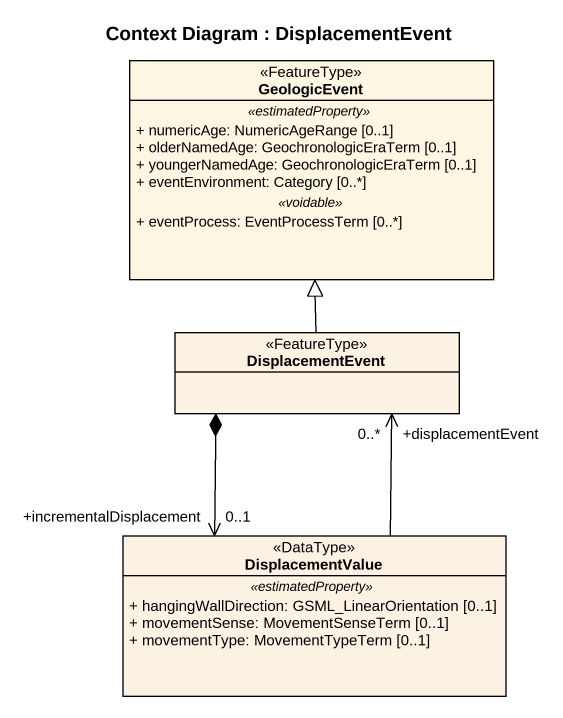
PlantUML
@startuml
title Context Diagram : DisplacementEvent
hide circle
hide empty members
skinparam classAttributeIconSize 0
class GeologicEvent <<FeatureType>> {
  .. <<estimatedProperty>> ..
  + numericAge: NumericAgeRange [0..1]
  + olderNamedAge: GeochronologicEraTerm [0..1]
  + youngerNamedAge: GeochronologicEraTerm [0..1]
  + eventEnvironment: Category [0..*]
  .. <<voidable>> ..
  + eventProcess: EventProcessTerm [0..*]
}
class DisplacementEvent <<FeatureType>> #FCF2E3
class DisplacementValue <<DataType>> #FCF2E3 {
  .. <<estimatedProperty>> ..
  + hangingWallDirection: GSML_LinearOrientation [0..1]
  + movementSense: MovementSenseTerm [0..1]
  + movementType: MovementTypeTerm [0..1]
}
DisplacementEvent -up-|> GeologicEvent
DisplacementEvent *--> "+incrementalDisplacement\n0..1" DisplacementValue
DisplacementValue -up-> "+displacementEvent\n0..*" DisplacementEvent
@enduml
